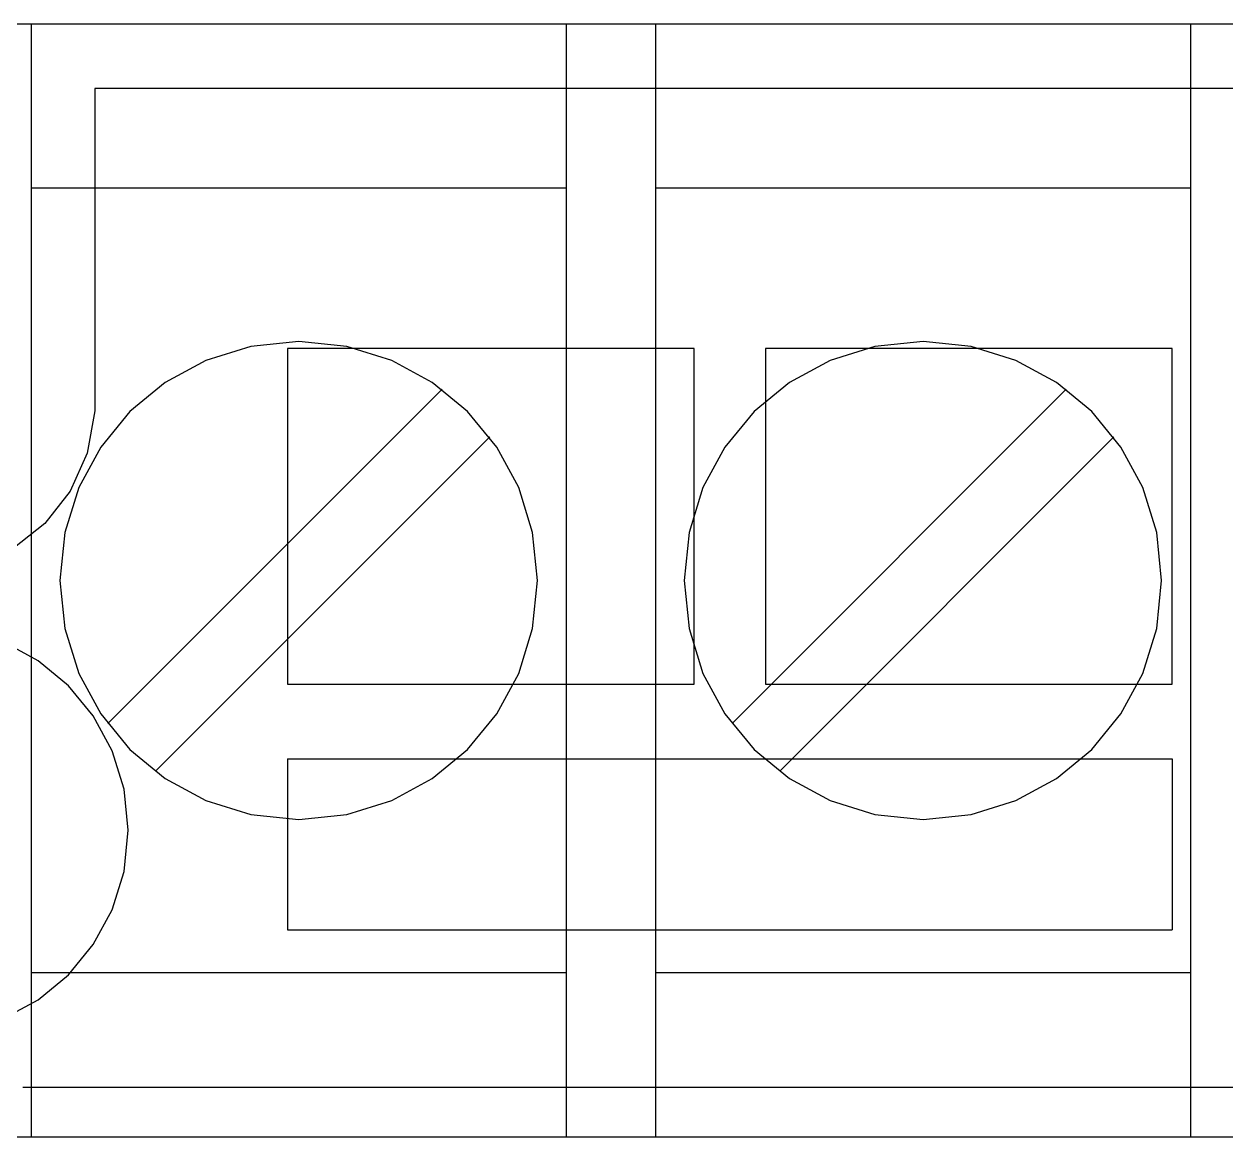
# Model space of a CAD drawing. Extents: x 1 to 47.7, y 0.2 to 33.4.
# Drawn here: x 26.745 to 27.588, y 10.859 to 11.639 of the extents above; entities that cross this region are included whole.
import ezdxf

# ---------------------------------------------------------------- set-up
doc = ezdxf.new("R2010")
doc.units = 0
doc.header["$MEASUREMENT"] = 0
for name, color, linetype in [('1_1__SCREW_TERMINAL_BLOCK_', 7, 'CONTINUOUS'), ('1_2__SCREW_TERMINAL_BLOCK_', 7, 'CONTINUOUS'), ('1_3__CONNECTORIZED_RELAY__', 7, 'CONTINUOUS'), ('1_4__CONNECTORIZED_RELAY__', 7, 'CONTINUOUS')]:
    doc.layers.add(name, color=color, linetype=linetype)

msp = doc.modelspace()

# ---------------------------------------------------------------- linework, layer by layer
at = {"layer": '1_1__SCREW_TERMINAL_BLOCK_'}
for points in [[(27.71907, 11.63858), (27.49403, 11.63858), (27.38679, 11.63858), (27.28414, 11.63858), (27.18689, 11.63858), (27.09587, 11.63858), (27.01187, 11.63858), (26.93571, 11.63858), (26.8682, 11.63858), (26.81015, 11.63858), (26.76237, 11.63858), (26.72568, 11.63858)], [(26.75022, 11.63858), (26.75022, 10.85864)], [(27.12522, 11.63858), (27.12522, 10.85864)], [(27.18774, 11.63858), (27.18774, 10.85864)], [(27.56274, 11.63858), (27.56274, 10.85864)], [(27.12522, 11.52354), (26.75022, 11.52354)], [(27.56274, 11.52354), (27.18774, 11.52354)], [(27.03822, 11.38261), (26.80396, 11.14835)], [(27.47575, 11.38261), (27.24148, 11.14835)], [(27.07164, 11.3492), (26.83737, 11.11493)], [(27.50899, 11.3492), (27.2749, 11.11493)], [(27.12522, 10.97368), (26.75022, 10.97368)], [(27.56274, 10.97368), (27.18774, 10.97368)], [(26.72568, 10.85864), (26.76237, 10.85864), (26.81015, 10.85864), (26.8682, 10.85864), (26.93571, 10.85864), (27.01187, 10.85864), (27.09587, 10.85864), (27.18689, 10.85864), (27.28414, 10.85864), (27.38679, 10.85864), (27.49403, 10.85864), (27.71907, 10.85864)]]:
    msp.add_lwpolyline(points, dxfattribs=at)
for points in [[(27.10506, 11.24861), (27.10166, 11.28231), (27.09191, 11.31373), (27.07648, 11.34216), (27.05605, 11.36695), (27.03129, 11.38741), (27.00288, 11.40286), (26.97149, 11.41263), (26.9378, 11.41604), (26.90405, 11.41263), (26.87261, 11.40286), (26.84417, 11.38741), (26.8194, 11.36695), (26.79896, 11.34216), (26.78352, 11.31373), (26.77377, 11.28231), (26.77037, 11.24861), (26.77377, 11.2149), (26.78352, 11.18349), (26.79896, 11.15506), (26.8194, 11.13027), (26.84417, 11.10981), (26.87261, 11.09436), (26.90405, 11.08459), (26.9378, 11.08118), (26.97149, 11.08459), (27.00288, 11.09436), (27.03129, 11.10981), (27.05605, 11.13027), (27.07648, 11.15506), (27.09191, 11.18349), (27.10166, 11.2149)], [(27.54259, 11.24861), (27.53919, 11.28231), (27.52944, 11.31373), (27.51401, 11.34216), (27.49358, 11.36695), (27.46882, 11.38741), (27.44041, 11.40286), (27.40902, 11.41263), (27.37533, 11.41604), (27.34157, 11.41263), (27.31014, 11.40286), (27.2817, 11.38741), (27.25692, 11.36695), (27.23648, 11.34216), (27.22105, 11.31373), (27.2113, 11.28231), (27.2079, 11.24861), (27.2113, 11.2149), (27.22105, 11.18349), (27.23648, 11.15506), (27.25692, 11.13027), (27.2817, 11.10981), (27.31014, 11.09436), (27.34157, 11.08459), (27.37533, 11.08118), (27.40902, 11.08459), (27.44041, 11.09436), (27.46882, 11.10981), (27.49358, 11.13027), (27.51401, 11.15506), (27.52944, 11.18349), (27.53919, 11.2149)]]:
    msp.add_lwpolyline(points, close=True, dxfattribs=at)
at = {"layer": '1_2__SCREW_TERMINAL_BLOCK_'}
for points in [[(27.71907, 11.63858), (27.49403, 11.63858), (27.38679, 11.63858), (27.28414, 11.63858), (27.18689, 11.63858), (27.09587, 11.63858), (27.01187, 11.63858), (26.93571, 11.63858), (26.8682, 11.63858), (26.81015, 11.63858), (26.76237, 11.63858), (26.72568, 11.63858)], [(26.75022, 11.63858), (26.75022, 10.85864)], [(27.12522, 11.63858), (27.12522, 10.85864)], [(27.18774, 11.63858), (27.18774, 10.85864)], [(27.56274, 11.63858), (27.56274, 10.85864)], [(27.12522, 11.52354), (26.75022, 11.52354)], [(27.56274, 11.52354), (27.18774, 11.52354)], [(27.03822, 11.38261), (26.80396, 11.14835)], [(27.47575, 11.38261), (27.24148, 11.14835)], [(27.07164, 11.3492), (26.83737, 11.11493)], [(27.50899, 11.3492), (27.2749, 11.11493)], [(27.12522, 10.97368), (26.75022, 10.97368)], [(27.56274, 10.97368), (27.18774, 10.97368)], [(26.72568, 10.85864), (26.76237, 10.85864), (26.81015, 10.85864), (26.8682, 10.85864), (26.93571, 10.85864), (27.01187, 10.85864), (27.09587, 10.85864), (27.18689, 10.85864), (27.28414, 10.85864), (27.38679, 10.85864), (27.49403, 10.85864), (27.71907, 10.85864)]]:
    msp.add_lwpolyline(points, dxfattribs=at)
for points in [[(27.10506, 11.24861), (27.10166, 11.28231), (27.09191, 11.31373), (27.07648, 11.34216), (27.05605, 11.36695), (27.03129, 11.38741), (27.00288, 11.40286), (26.97149, 11.41263), (26.9378, 11.41604), (26.90405, 11.41263), (26.87261, 11.40286), (26.84417, 11.38741), (26.8194, 11.36695), (26.79896, 11.34216), (26.78352, 11.31373), (26.77377, 11.28231), (26.77037, 11.24861), (26.77377, 11.2149), (26.78352, 11.18349), (26.79896, 11.15506), (26.8194, 11.13027), (26.84417, 11.10981), (26.87261, 11.09436), (26.90405, 11.08459), (26.9378, 11.08118), (26.97149, 11.08459), (27.00288, 11.09436), (27.03129, 11.10981), (27.05605, 11.13027), (27.07648, 11.15506), (27.09191, 11.18349), (27.10166, 11.2149)], [(27.54259, 11.24861), (27.53919, 11.28231), (27.52944, 11.31373), (27.51401, 11.34216), (27.49358, 11.36695), (27.46882, 11.38741), (27.44041, 11.40286), (27.40902, 11.41263), (27.37533, 11.41604), (27.34157, 11.41263), (27.31014, 11.40286), (27.2817, 11.38741), (27.25692, 11.36695), (27.23648, 11.34216), (27.22105, 11.31373), (27.2113, 11.28231), (27.2079, 11.24861), (27.2113, 11.2149), (27.22105, 11.18349), (27.23648, 11.15506), (27.25692, 11.13027), (27.2817, 11.10981), (27.31014, 11.09436), (27.34157, 11.08459), (27.37533, 11.08118), (27.40902, 11.08459), (27.44041, 11.09436), (27.46882, 11.10981), (27.49358, 11.13027), (27.51401, 11.15506), (27.52944, 11.18349), (27.53919, 11.2149)]]:
    msp.add_lwpolyline(points, close=True, dxfattribs=at)
at = {"layer": '1_3__CONNECTORIZED_RELAY__'}
for points in [[(27.6144, 11.5935), (27.4754, 11.5935), (27.34418, 11.5935), (27.2226, 11.5935), (27.11249, 11.5935), (27.01573, 11.5935), (26.97293, 11.5935), (26.93416, 11.5935), (26.89965, 11.5935), (26.86963, 11.5935), (26.84433, 11.5935), (26.824, 11.5935), (26.80884, 11.5935), (26.79911, 11.5935), (26.79503, 11.5935), (26.79491, 11.59334), (26.79491, 11.58806), (26.79491, 11.57625), (26.79491, 11.55915), (26.79491, 11.51414), (26.79491, 11.4631), (26.79491, 11.41607), (26.79491, 11.39721), (26.79491, 11.38314), (26.79475, 11.3675), (26.78953, 11.33791), (26.77757, 11.31131), (26.75983, 11.28865), (26.73723, 11.27085)], [(26.92995, 11.17594), (27.21502, 11.17594), (27.21502, 11.41123), (26.92995, 11.41123), (26.92995, 11.17594)], [(27.26499, 11.17594), (27.55006, 11.17594), (27.55006, 11.41123), (27.26499, 11.41123), (27.26499, 11.17594)], [(26.73073, 10.94155), (26.75505, 10.95476), (26.77623, 10.97225), (26.79371, 10.99345), (26.80691, 11.01779), (26.81525, 11.04471), (26.81816, 11.07361), (26.81525, 11.10243), (26.80691, 11.1293), (26.79371, 11.15365), (26.77623, 11.17488), (26.75505, 11.19241), (26.73073, 11.20565)], [(26.92995, 11.12358), (27.55006, 11.12358)], [(26.92995, 11.12358), (26.92995, 11.00368)], [(27.55006, 11.12358), (27.55006, 11.00368)], [(26.92995, 11.00368), (27.55006, 11.00368)], [(26.74429, 10.89344), (26.77338, 10.89344), (26.80701, 10.89344), (26.84495, 10.89344), (26.88696, 10.89344), (26.93282, 10.89344), (27.03514, 10.89344), (27.15006, 10.89344), (27.27572, 10.89344), (27.41028, 10.89344), (27.55188, 10.89344), (27.84878, 10.89344)]]:
    msp.add_lwpolyline(points, dxfattribs=at)
at = {"layer": '1_4__CONNECTORIZED_RELAY__'}
for points in [[(27.6144, 11.5935), (27.4754, 11.5935), (27.34418, 11.5935), (27.2226, 11.5935), (27.11249, 11.5935), (27.01573, 11.5935), (26.97293, 11.5935), (26.93416, 11.5935), (26.89965, 11.5935), (26.86963, 11.5935), (26.84433, 11.5935), (26.824, 11.5935), (26.80884, 11.5935), (26.79911, 11.5935), (26.79503, 11.5935), (26.79491, 11.59334), (26.79491, 11.58806), (26.79491, 11.57625), (26.79491, 11.55915), (26.79491, 11.51414), (26.79491, 11.4631), (26.79491, 11.41607), (26.79491, 11.39721), (26.79491, 11.38314), (26.79475, 11.3675), (26.78953, 11.33791), (26.77757, 11.31131), (26.75983, 11.28865), (26.73723, 11.27085)], [(26.92995, 11.17594), (27.21502, 11.17594), (27.21502, 11.41123), (26.92995, 11.41123), (26.92995, 11.17594)], [(27.26499, 11.17594), (27.55006, 11.17594), (27.55006, 11.41123), (27.26499, 11.41123), (27.26499, 11.17594)], [(26.73073, 10.94155), (26.75505, 10.95476), (26.77623, 10.97225), (26.79371, 10.99345), (26.80691, 11.01779), (26.81525, 11.04471), (26.81816, 11.07361), (26.81525, 11.10243), (26.80691, 11.1293), (26.79371, 11.15365), (26.77623, 11.17488), (26.75505, 11.19241), (26.73073, 11.20565)], [(26.92995, 11.12358), (27.55006, 11.12358)], [(26.92995, 11.12358), (26.92995, 11.00368)], [(27.55006, 11.12358), (27.55006, 11.00368)], [(26.92995, 11.00368), (27.55006, 11.00368)], [(26.74429, 10.89344), (26.77338, 10.89344), (26.80701, 10.89344), (26.84495, 10.89344), (26.88696, 10.89344), (26.93282, 10.89344), (27.03514, 10.89344), (27.15006, 10.89344), (27.27572, 10.89344), (27.41028, 10.89344), (27.55188, 10.89344), (27.84878, 10.89344)]]:
    msp.add_lwpolyline(points, dxfattribs=at)

doc.saveas('drawing.dxf')
